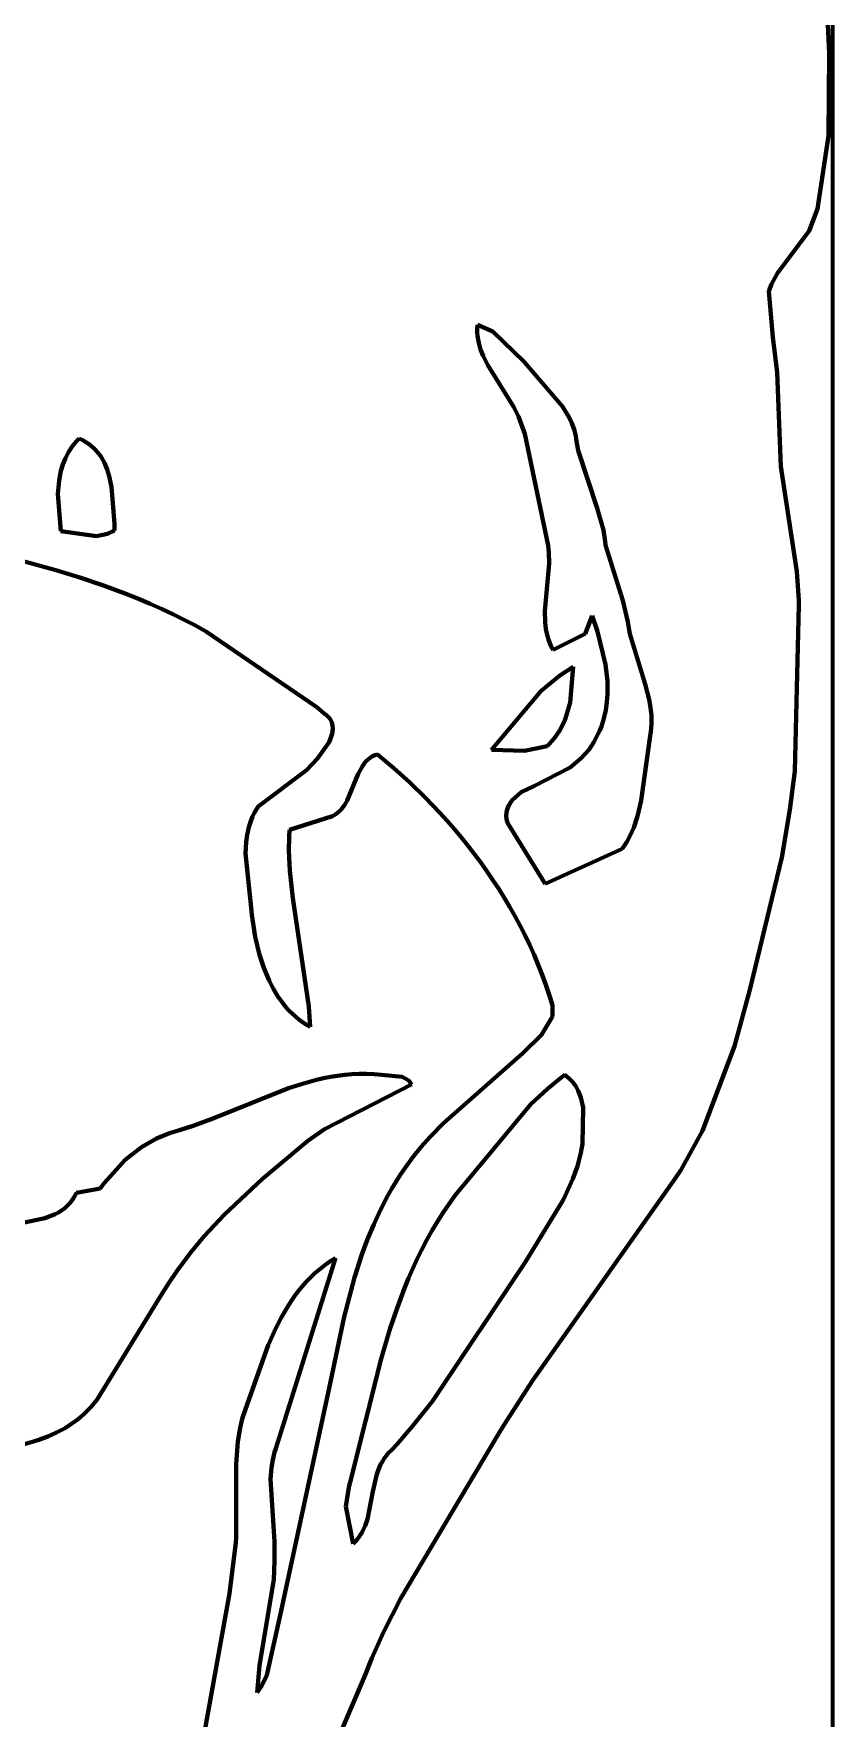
# Model space of a CAD drawing. Header units: millimetres. Extents: x 0 to 10.1, y 0 to 14.2.
# Drawn here: x 8.778 to 10.056, y 5.595 to 8.289 of the extents above; entities that cross this region are included whole.
import ezdxf

# ---------------------------------------------------------------- set-up
doc = ezdxf.new("R2010")
doc.units = ezdxf.units.MM
doc.layers.add('color#010101ff', color=7, linetype='CONTINUOUS', lineweight=100)
doc.layers.add('color#ffffffff', color=7, linetype='CONTINUOUS', lineweight=100)

msp = doc.modelspace()

# ---------------------------------------------------------------- linework, layer by layer
at = {"layer": 'color#010101ff'}
for p, q in [((10.0469, 8.3378), (10.0507, 8.2585)), ((10.0507, 8.2585), (10.0497, 8.1261)), ((10.0497, 8.1261), (10.0321, 8.0093)), ((10.0321, 8.0093), (10.0186, 7.9741)), ((10.0186, 7.9741), (9.9678, 7.9066)), ((9.9678, 7.9066), (9.9584, 7.889)), ((9.9584, 7.889), (9.9543, 7.8775)), ((9.9543, 7.8775), (9.9604, 7.8042)), ((9.4881, 7.8237), (9.4878, 7.8177)), ((9.4878, 7.8177), (9.4879, 7.8118)), ((9.5128, 7.8133), (9.4881, 7.8237)), ((9.5627, 7.7649), (9.5128, 7.8133)), ((9.4879, 7.8118), (9.4884, 7.8061)), ((9.4884, 7.8061), (9.4892, 7.8005)), ((9.4892, 7.8005), (9.4902, 7.795)), ((9.4902, 7.795), (9.4932, 7.7844)), ((9.9604, 7.8042), (9.9673, 7.7474)), ((9.4932, 7.7844), (9.4972, 7.7741)), ((9.4972, 7.7741), (9.5045, 7.7593)), ((9.5045, 7.7593), (9.5465, 7.6923)), ((9.6242, 7.6935), (9.5627, 7.7649)), ((9.9673, 7.7474), (9.9732, 7.5972)), ((9.5465, 7.6923), (9.5536, 7.677)), ((9.6349, 7.6759), (9.6242, 7.6935)), ((9.5536, 7.677), (9.564, 7.6497)), ((9.6392, 7.6666), (9.6349, 7.6759)), ((9.6427, 7.6567), (9.6392, 7.6666)), ((9.6453, 7.6464), (9.6427, 7.6567)), ((8.8401, 7.6292), (8.8341, 7.6201)), ((8.8471, 7.6379), (8.8401, 7.6292)), ((8.8511, 7.6421), (8.8471, 7.6379)), ((8.8568, 7.6394), (8.8511, 7.6421)), ((8.8621, 7.6363), (8.8568, 7.6394)), ((8.867, 7.633), (8.8621, 7.6363)), ((8.8715, 7.6294), (8.867, 7.633)), ((8.8756, 7.6255), (8.8715, 7.6294)), ((8.8794, 7.6214), (8.8756, 7.6255)), ((9.564, 7.6497), (9.6014, 7.4712)), ((9.6461, 7.641), (9.6453, 7.6464)), ((9.6491, 7.6229), (9.6461, 7.641)), ((8.8252, 7.6007), (8.8221, 7.5906)), ((8.8292, 7.6106), (8.8252, 7.6007)), ((8.8341, 7.6201), (8.8292, 7.6106)), ((8.8829, 7.6171), (8.8794, 7.6214)), ((8.8861, 7.6126), (8.8829, 7.6171)), ((8.889, 7.6078), (8.8861, 7.6126)), ((8.8916, 7.6029), (8.889, 7.6078)), ((8.896, 7.5925), (8.8916, 7.6029)), ((9.6795, 7.5306), (9.6491, 7.6229)), ((8.819, 7.5749), (8.8172, 7.5535)), ((8.8221, 7.5906), (8.819, 7.5749)), ((8.8994, 7.5816), (8.896, 7.5925)), ((8.9031, 7.5645), (8.8994, 7.5816)), ((9.9732, 7.5972), (9.9988, 7.4295)), ((8.8172, 7.5535), (8.8221, 7.4937)), ((8.9075, 7.5058), (8.9031, 7.5645)), ((9.6894, 7.4955), (9.6795, 7.5306)), ((8.8221, 7.4937), (8.8788, 7.4858)), ((8.8963, 7.4894), (8.9078, 7.4947)), ((8.9078, 7.4947), (8.9075, 7.5058)), ((9.6924, 7.4775), (9.6894, 7.4955)), ((8.8788, 7.4858), (8.8963, 7.4894)), ((9.6014, 7.4712), (9.6025, 7.4596)), ((9.693, 7.4714), (9.6924, 7.4775)), ((9.7206, 7.3831), (9.693, 7.4714)), ((8.8136, 7.4314), (8.7167, 7.4582)), ((9.6027, 7.4421), (9.5959, 7.3659)), ((9.6025, 7.4596), (9.6027, 7.4421)), ((8.852, 7.4196), (8.8136, 7.4314)), ((8.89, 7.4068), (8.852, 7.4196)), ((9.9988, 7.4295), (10.0022, 7.3833)), ((8.9088, 7.4), (8.89, 7.4068)), ((8.9275, 7.393), (8.9088, 7.4)), ((8.9462, 7.3856), (8.9275, 7.393)), ((8.9646, 7.3778), (8.9462, 7.3856)), ((9.7287, 7.3488), (9.7206, 7.3831)), ((10.0022, 7.3833), (10.0022, 7.3756)), ((8.983, 7.3697), (8.9646, 7.3778)), ((9.0011, 7.3612), (8.983, 7.3697)), ((9.0192, 7.3523), (9.0011, 7.3612)), ((9.5959, 7.3659), (9.5963, 7.3486)), ((9.6601, 7.3298), (9.6716, 7.3585)), ((9.6716, 7.3585), (9.6799, 7.3332)), ((10.0022, 7.3756), (9.9955, 7.1102)), ((9.037, 7.3429), (9.0192, 7.3523)), ((9.0547, 7.3331), (9.037, 7.3429)), ((9.2315, 7.2123), (9.0547, 7.3331)), ((9.5963, 7.3486), (9.5976, 7.3372)), ((9.5976, 7.3372), (9.6001, 7.326)), ((9.609, 7.3039), (9.6601, 7.3298)), ((9.6799, 7.3332), (9.6927, 7.2805)), ((9.7318, 7.3298), (9.7287, 7.3488)), ((9.7565, 7.2494), (9.7318, 7.3298)), ((9.6001, 7.326), (9.6018, 7.3204)), ((9.6018, 7.3204), (9.6038, 7.3148)), ((9.6038, 7.3148), (9.6062, 7.3093)), ((9.6062, 7.3093), (9.609, 7.3039)), ((9.6413, 7.2768), (9.6199, 7.2629)), ((9.6364, 7.2201), (9.6413, 7.2768)), ((9.6927, 7.2805), (9.6958, 7.2538)), ((9.6199, 7.2629), (9.5902, 7.2383)), ((9.6958, 7.2538), (9.6961, 7.2338)), ((9.7628, 7.2246), (9.7565, 7.2494)), ((9.5902, 7.2383), (9.5107, 7.144)), ((9.6284, 7.1928), (9.6364, 7.2201)), ((9.6952, 7.2206), (9.6933, 7.2074)), ((9.6961, 7.2338), (9.6952, 7.2206)), ((9.765, 7.212), (9.7628, 7.2246)), ((9.2435, 7.2019), (9.2315, 7.2123)), ((9.2462, 7.1999), (9.2435, 7.2019)), ((9.2486, 7.1977), (9.2462, 7.1999)), ((9.2507, 7.1955), (9.2486, 7.1977)), ((9.2524, 7.1931), (9.2507, 7.1955)), ((9.255, 7.1883), (9.2524, 7.1931)), ((9.6903, 7.1944), (9.6862, 7.1816)), ((9.6933, 7.2074), (9.6903, 7.1944)), ((9.7662, 7.1992), (9.765, 7.212)), ((9.7663, 7.1863), (9.7662, 7.1992)), ((9.2508, 7.1564), (9.2559, 7.1699)), ((9.2564, 7.1832), (9.255, 7.1883)), ((9.2559, 7.1699), (9.2569, 7.178)), ((9.2569, 7.178), (9.2564, 7.1832)), ((9.6124, 7.1642), (9.6202, 7.1759)), ((9.6202, 7.1759), (9.6284, 7.1928)), ((9.6807, 7.169), (9.6743, 7.1562)), ((9.6836, 7.1752), (9.6807, 7.169)), ((9.6862, 7.1816), (9.6836, 7.1752)), ((9.7498, 7.0633), (9.7641, 7.1666)), ((9.7641, 7.1666), (9.7652, 7.1732)), ((9.7652, 7.1732), (9.7659, 7.1798)), ((9.7659, 7.1798), (9.7663, 7.1863)), ((9.2323, 7.1302), (9.2508, 7.1564)), ((9.5107, 7.144), (9.5633, 7.1426)), ((9.5633, 7.1426), (9.5995, 7.1501)), ((9.5995, 7.1501), (9.603, 7.1535)), ((9.603, 7.1535), (9.6124, 7.1642)), ((9.6665, 7.1447), (9.6542, 7.1309)), ((9.6743, 7.1562), (9.6665, 7.1447)), ((9.2149, 7.1118), (9.2323, 7.1302)), ((9.3035, 7.1171), (9.2976, 7.1056)), ((9.3082, 7.1237), (9.3035, 7.1171)), ((9.3109, 7.1267), (9.3082, 7.1237)), ((9.3137, 7.1294), (9.3109, 7.1267)), ((9.3169, 7.1318), (9.3137, 7.1294)), ((9.3203, 7.1338), (9.3169, 7.1318)), ((9.324, 7.1355), (9.3203, 7.1338)), ((9.328, 7.1369), (9.324, 7.1355)), ((9.3542, 7.1149), (9.328, 7.1369)), ((9.3797, 7.0919), (9.3542, 7.1149)), ((9.6364, 7.1161), (9.5785, 7.086)), ((9.6542, 7.1309), (9.6364, 7.1161)), ((9.1376, 7.0538), (9.2149, 7.1118)), ((9.2976, 7.1056), (9.28, 7.0634)), ((9.4043, 7.0681), (9.3797, 7.0919)), ((9.5785, 7.086), (9.5582, 7.0763)), ((9.9955, 7.1102), (9.9879, 7.0484)), ((9.28, 7.0634), (9.2755, 7.0558)), ((9.4163, 7.0558), (9.4043, 7.0681)), ((9.5436, 7.0637), (9.5377, 7.0548)), ((9.5582, 7.0763), (9.5436, 7.0637)), ((9.7441, 7.0381), (9.7498, 7.0633)), ((9.1223, 7.0203), (9.1261, 7.0318)), ((9.1261, 7.0318), (9.1284, 7.0374)), ((9.1284, 7.0374), (9.1311, 7.043)), ((9.1311, 7.043), (9.1342, 7.0484)), ((9.1342, 7.0484), (9.1376, 7.0538)), ((9.2563, 7.0382), (9.1873, 7.016)), ((9.2602, 7.0404), (9.2563, 7.0382)), ((9.2638, 7.043), (9.2602, 7.0404)), ((9.2671, 7.0458), (9.2638, 7.043)), ((9.2701, 7.0489), (9.2671, 7.0458)), ((9.2755, 7.0558), (9.2701, 7.0489)), ((9.428, 7.0434), (9.4163, 7.0558)), ((9.4396, 7.0307), (9.428, 7.0434)), ((9.5351, 7.0473), (9.5341, 7.0392)), ((9.5341, 7.0392), (9.5345, 7.0334)), ((9.5345, 7.0334), (9.5359, 7.0273)), ((9.5377, 7.0548), (9.5351, 7.0473)), ((9.7381, 7.0198), (9.7441, 7.0381)), ((9.9879, 7.0484), (9.9748, 6.9718)), ((9.118, 6.9965), (9.1197, 7.0085)), ((9.1197, 7.0085), (9.1223, 7.0203)), ((9.1868, 7.0051), (9.1866, 6.9832)), ((9.1873, 7.016), (9.1868, 7.0051)), ((9.4508, 7.0178), (9.4396, 7.0307)), ((9.4619, 7.0047), (9.4508, 7.0178)), ((9.4726, 6.9913), (9.4619, 7.0047)), ((9.5359, 7.0273), (9.5965, 6.93)), ((9.7269, 6.9968), (9.733, 7.0081)), ((9.733, 7.0081), (9.7381, 7.0198)), ((9.1172, 6.9783), (9.118, 6.9965)), ((9.1261, 6.892), (9.1172, 6.9783)), ((9.1866, 6.9832), (9.188, 6.9506)), ((9.4831, 6.9778), (9.4726, 6.9913)), ((9.4934, 6.9641), (9.4831, 6.9778)), ((9.5965, 6.93), (9.7197, 6.9859)), ((9.7197, 6.9859), (9.7235, 6.9913)), ((9.7235, 6.9913), (9.7269, 6.9968)), ((9.5033, 6.9502), (9.4934, 6.9641)), ((9.9748, 6.9718), (9.9239, 6.7601)), ((9.188, 6.9506), (9.1926, 6.9072)), ((9.5129, 6.936), (9.5033, 6.9502)), ((9.5223, 6.9217), (9.5129, 6.936)), ((9.1926, 6.9072), (9.2182, 6.7337)), ((9.5313, 6.9072), (9.5223, 6.9217)), ((9.54, 6.8925), (9.5313, 6.9072)), ((9.1274, 6.8801), (9.1261, 6.892)), ((9.1327, 6.845), (9.1274, 6.8801)), ((9.5484, 6.8776), (9.54, 6.8925)), ((9.5565, 6.8626), (9.5484, 6.8776)), ((9.1395, 6.8165), (9.1327, 6.845)), ((9.5642, 6.8473), (9.5565, 6.8626)), ((9.5716, 6.8319), (9.5642, 6.8473)), ((9.1464, 6.7955), (9.1395, 6.8165)), ((9.5786, 6.8163), (9.5716, 6.8319)), ((9.5853, 6.8005), (9.5786, 6.8163)), ((9.1549, 6.7752), (9.1464, 6.7955)), ((9.5916, 6.7846), (9.5853, 6.8005)), ((9.1615, 6.7623), (9.1549, 6.7752)), ((9.169, 6.7499), (9.1615, 6.7623)), ((9.5975, 6.7685), (9.5916, 6.7846)), ((9.603, 6.7522), (9.5975, 6.7685)), ((9.1774, 6.7383), (9.169, 6.7499)), ((9.1819, 6.7328), (9.1774, 6.7383)), ((9.6081, 6.7358), (9.603, 6.7522)), ((9.6079, 6.7179), (9.6081, 6.7358)), ((9.9239, 6.7601), (9.899, 6.6702)), ((9.1867, 6.7275), (9.1819, 6.7328)), ((9.1917, 6.7224), (9.1867, 6.7275)), ((9.197, 6.7175), (9.1917, 6.7224)), ((9.2025, 6.713), (9.197, 6.7175)), ((9.2082, 6.7087), (9.2025, 6.713)), ((9.2143, 6.7047), (9.2082, 6.7087)), ((9.2182, 6.7337), (9.2206, 6.701)), ((9.5903, 6.6885), (9.6079, 6.7179)), ((9.2206, 6.701), (9.2143, 6.7047)), ((9.5604, 6.6589), (9.5903, 6.6885)), ((9.434, 6.5474), (9.5604, 6.6589)), ((9.899, 6.6702), (9.8482, 6.5351)), ((9.0665, 6.555), (9.1861, 6.6029)), ((9.1861, 6.6029), (9.2082, 6.6101)), ((9.2082, 6.6101), (9.2305, 6.6163)), ((9.2305, 6.6163), (9.2417, 6.6189)), ((9.2417, 6.6189), (9.253, 6.6211)), ((9.3828, 6.6091), (9.2437, 6.5377)), ((9.253, 6.6211), (9.2644, 6.623)), ((9.2644, 6.623), (9.2758, 6.6244)), ((9.2758, 6.6244), (9.2874, 6.6254)), ((9.2874, 6.6254), (9.299, 6.6259)), ((9.299, 6.6259), (9.3107, 6.6259)), ((9.3107, 6.6259), (9.3225, 6.6254)), ((9.3225, 6.6254), (9.3344, 6.6243)), ((9.3344, 6.6243), (9.3675, 6.6211)), ((9.3675, 6.6211), (9.3783, 6.6152)), ((9.3783, 6.6152), (9.3828, 6.6091)), ((9.5999, 6.6018), (9.5737, 6.5773)), ((9.6208, 6.6189), (9.5999, 6.6018)), ((9.628, 6.6244), (9.6208, 6.6189)), ((9.6347, 6.6188), (9.628, 6.6244)), ((9.6404, 6.6127), (9.6347, 6.6188)), ((9.6452, 6.6061), (9.6404, 6.6127)), ((9.6491, 6.5991), (9.6452, 6.6061)), ((9.5737, 6.5773), (9.4531, 6.4323)), ((9.6535, 6.588), (9.6491, 6.5991)), ((9.657, 6.5721), (9.6535, 6.588)), ((9.0337, 6.5429), (9.0665, 6.555)), ((9.412, 6.5249), (9.434, 6.5474)), ((9.6559, 6.5142), (9.657, 6.5721)), ((8.951, 6.5088), (8.9749, 6.5226)), ((8.9749, 6.5226), (8.9954, 6.5311)), ((8.9954, 6.5311), (9.0117, 6.5359)), ((9.0117, 6.5359), (9.0337, 6.5429)), ((9.2437, 6.5377), (9.2171, 6.5187)), ((9.398, 6.5093), (9.412, 6.5249)), ((9.8482, 6.5351), (9.8132, 6.472)), ((8.925, 6.4883), (8.951, 6.5088)), ((9.2171, 6.5187), (9.1442, 6.4579)), ((9.3724, 6.4757), (9.3848, 6.4929)), ((9.3848, 6.4929), (9.398, 6.5093)), ((9.6479, 6.4786), (9.6533, 6.4997)), ((9.6533, 6.4997), (9.6559, 6.5142)), ((8.8912, 6.4514), (8.925, 6.4883)), ((9.365, 6.4649), (9.3724, 6.4757)), ((9.6407, 6.4581), (9.6479, 6.4786)), ((9.8132, 6.472), (9.8044, 6.4585)), ((8.8467, 6.4357), (8.8845, 6.4425)), ((8.8845, 6.4425), (8.8912, 6.4514)), ((9.1442, 6.4579), (9.0836, 6.4009)), ((9.345, 6.4316), (9.3514, 6.4428)), ((9.3514, 6.4428), (9.358, 6.4539)), ((9.358, 6.4539), (9.365, 6.4649)), ((9.8044, 6.4585), (9.5765, 6.1363)), ((9.6257, 6.4251), (9.6407, 6.4581)), ((8.8275, 6.4109), (8.8319, 6.4148)), ((8.8319, 6.4148), (8.8361, 6.4192)), ((8.8361, 6.4192), (8.8399, 6.4242)), ((8.8399, 6.4242), (8.8435, 6.4296)), ((8.8435, 6.4296), (8.8467, 6.4357)), ((9.3331, 6.4087), (9.345, 6.4316)), ((9.443, 6.4184), (9.4333, 6.4042)), ((9.4531, 6.4323), (9.443, 6.4184)), ((9.565, 6.3256), (9.6257, 6.4251)), ((8.7487, 6.3851), (8.7965, 6.3953)), ((8.7965, 6.3953), (8.8076, 6.3993)), ((8.8076, 6.3993), (8.8129, 6.4017)), ((8.8129, 6.4017), (8.818, 6.4044)), ((8.818, 6.4044), (8.8229, 6.4074)), ((8.8229, 6.4074), (8.8275, 6.4109)), ((9.0836, 6.4009), (9.0513, 6.3662)), ((9.3124, 6.3615), (9.3222, 6.3853)), ((9.3222, 6.3853), (9.3331, 6.4087)), ((9.4241, 6.3898), (9.4154, 6.3751)), ((9.4333, 6.4042), (9.4241, 6.3898)), ((9.0513, 6.3662), (9.0285, 6.339)), ((9.3034, 6.3372), (9.3124, 6.3615)), ((9.4071, 6.3603), (9.3993, 6.3452)), ((9.4154, 6.3751), (9.4071, 6.3603)), ((9.0285, 6.339), (9.0072, 6.3105)), ((9.2609, 6.3315), (9.1655, 6.027)), ((9.2522, 6.3259), (9.2609, 6.3315)), ((9.2915, 6.3003), (9.3034, 6.3372)), ((9.3993, 6.3452), (9.3918, 6.33)), ((9.0072, 6.3105), (8.9938, 6.2909)), ((9.2211, 6.3005), (9.2283, 6.3073)), ((9.2283, 6.3073), (9.2359, 6.3138)), ((9.2359, 6.3138), (9.2438, 6.32)), ((9.2438, 6.32), (9.2522, 6.3259)), ((9.3847, 6.3146), (9.3779, 6.299)), ((9.3918, 6.33), (9.3847, 6.3146)), ((9.416, 6.1024), (9.565, 6.3256)), ((8.9938, 6.2909), (8.9813, 6.2706)), ((9.1956, 6.2705), (9.2015, 6.2784)), ((9.2015, 6.2784), (9.2077, 6.286)), ((9.2077, 6.286), (9.2142, 6.2934)), ((9.2142, 6.2934), (9.2211, 6.3005)), ((9.2748, 6.2376), (9.2915, 6.3003)), ((9.3715, 6.2833), (9.3653, 6.2674)), ((9.3779, 6.299), (9.3715, 6.2833)), ((8.9813, 6.2706), (8.8797, 6.1054)), ((9.1747, 6.2371), (9.1846, 6.2542)), ((9.1846, 6.2542), (9.19, 6.2625)), ((9.19, 6.2625), (9.1956, 6.2705)), ((9.3595, 6.2515), (9.3486, 6.2191)), ((9.3653, 6.2674), (9.3595, 6.2515)), ((9.1656, 6.2194), (9.1747, 6.2371)), ((9.2512, 6.1236), (9.2748, 6.2376)), ((9.1535, 6.1919), (9.1656, 6.2194)), ((9.3486, 6.2191), (9.3339, 6.17)), ((9.1166, 6.0883), (9.1535, 6.1919)), ((9.3339, 6.17), (9.2842, 5.9711)), ((9.1734, 5.7624), (9.2512, 6.1236)), ((9.5765, 6.1363), (9.5302, 6.0641)), ((8.8699, 6.0931), (8.8646, 6.0875)), ((8.8749, 6.0991), (8.8699, 6.0931)), ((8.8797, 6.1054), (8.8749, 6.0991)), ((9.3843, 6.0624), (9.416, 6.1024)), ((8.8413, 6.0678), (8.8286, 6.0596)), ((8.8475, 6.0723), (8.8413, 6.0678)), ((8.8534, 6.077), (8.8475, 6.0723)), ((8.8591, 6.0821), (8.8534, 6.077)), ((8.8646, 6.0875), (8.8591, 6.0821)), ((9.1085, 6.0599), (9.112, 6.0742)), ((9.112, 6.0742), (9.1166, 6.0883)), ((9.3591, 6.0334), (9.3843, 6.0624)), ((9.5302, 6.0641), (9.5214, 6.0494)), ((8.7868, 6.0407), (8.757, 6.0319)), ((8.8012, 6.0461), (8.7868, 6.0407)), ((8.8151, 6.0524), (8.8012, 6.0461)), ((8.8286, 6.0596), (8.8151, 6.0524)), ((9.1024, 6.0018), (9.1049, 6.0383)), ((9.1049, 6.0383), (9.1085, 6.0599)), ((9.5214, 6.0494), (9.3655, 5.7876)), ((9.1607, 6.0087), (9.1587, 5.9964)), ((9.1636, 6.0209), (9.1607, 6.0087)), ((9.1655, 6.027), (9.1636, 6.0209)), ((9.336, 6.006), (9.339, 6.0108)), ((9.339, 6.0108), (9.3423, 6.0154)), ((9.3423, 6.0154), (9.3461, 6.0198)), ((9.3461, 6.0198), (9.3504, 6.024)), ((9.3504, 6.024), (9.3591, 6.0334)), ((9.1021, 5.8839), (9.1024, 6.0018)), ((9.1587, 5.9964), (9.1573, 5.9779)), ((9.3209, 5.9581), (9.3272, 5.9856)), ((9.3272, 5.9856), (9.331, 5.9961)), ((9.331, 5.9961), (9.3333, 6.0011)), ((9.3333, 6.0011), (9.336, 6.006)), ((9.1573, 5.9779), (9.1638, 5.8781)), ((9.2831, 5.9678), (9.2777, 5.9343)), ((9.2842, 5.9711), (9.2831, 5.9678)), ((9.312, 5.9136), (9.3209, 5.9581)), ((9.2777, 5.9343), (9.2896, 5.8746)), ((9.3061, 5.8979), (9.3083, 5.903)), ((9.3083, 5.903), (9.312, 5.9136)), ((9.0918, 5.7951), (9.1015, 5.8767)), ((9.1015, 5.8767), (9.1021, 5.8839)), ((9.1638, 5.8781), (9.1636, 5.8469)), ((9.2896, 5.8746), (9.2937, 5.8789)), ((9.2937, 5.8789), (9.2974, 5.8834)), ((9.2974, 5.8834), (9.3007, 5.8881)), ((9.3007, 5.8881), (9.3036, 5.8929)), ((9.3036, 5.8929), (9.3061, 5.8979)), ((9.1636, 5.8469), (9.1624, 5.8175)), ((9.046, 5.5409), (9.0918, 5.7951)), ((9.1624, 5.8175), (9.1397, 5.6801)), ((9.3655, 5.7876), (9.3381, 5.7331)), ((9.1511, 5.6644), (9.1734, 5.7624)), ((9.3381, 5.7331), (9.3194, 5.6915)), ((9.3194, 5.6915), (9.3078, 5.6632)), ((9.1397, 5.6801), (9.1356, 5.6364)), ((9.1432, 5.648), (9.1511, 5.6644)), ((9.3078, 5.6632), (9.2255, 5.4699)), ((9.1356, 5.6364), (9.1432, 5.648))]:
    msp.add_line(p, q, dxfattribs=at)
at = {"layer": 'color#ffffffff'}
for p, q in [((10.0556, 14.2222), (10.0556, 0)), ((10.0507, 8.2585), (10.0469, 8.3378)), ((10.0497, 8.1261), (10.0507, 8.2585)), ((10.0321, 8.0093), (10.0497, 8.1261)), ((10.0186, 7.9741), (10.0321, 8.0093)), ((9.9678, 7.9066), (10.0186, 7.9741)), ((9.9584, 7.889), (9.9678, 7.9066)), ((9.9543, 7.8775), (9.9584, 7.889)), ((9.9604, 7.8042), (9.9543, 7.8775)), ((9.4878, 7.8177), (9.4881, 7.8237)), ((9.4879, 7.8118), (9.4878, 7.8177)), ((9.4881, 7.8237), (9.5128, 7.8133)), ((9.5128, 7.8133), (9.5627, 7.7649)), ((9.4884, 7.8061), (9.4879, 7.8118)), ((9.4892, 7.8005), (9.4884, 7.8061)), ((9.4902, 7.795), (9.4892, 7.8005)), ((9.4932, 7.7844), (9.4902, 7.795)), ((9.9673, 7.7474), (9.9604, 7.8042)), ((9.4972, 7.7741), (9.4932, 7.7844)), ((9.5045, 7.7593), (9.4972, 7.7741)), ((9.5465, 7.6923), (9.5045, 7.7593)), ((9.5627, 7.7649), (9.6242, 7.6935)), ((9.9732, 7.5972), (9.9673, 7.7474)), ((9.5536, 7.677), (9.5465, 7.6923)), ((9.6242, 7.6935), (9.6349, 7.6759)), ((9.564, 7.6497), (9.5536, 7.677)), ((9.6349, 7.6759), (9.6392, 7.6666)), ((9.6392, 7.6666), (9.6427, 7.6567)), ((9.6427, 7.6567), (9.6453, 7.6464)), ((8.8341, 7.6201), (8.8401, 7.6292)), ((8.8401, 7.6292), (8.8471, 7.6379)), ((8.8471, 7.6379), (8.8511, 7.6421)), ((8.8511, 7.6421), (8.8568, 7.6394)), ((8.8568, 7.6394), (8.8621, 7.6363)), ((8.8621, 7.6363), (8.867, 7.633)), ((8.867, 7.633), (8.8715, 7.6294)), ((8.8715, 7.6294), (8.8756, 7.6255)), ((8.8756, 7.6255), (8.8794, 7.6214)), ((9.6014, 7.4712), (9.564, 7.6497)), ((9.6453, 7.6464), (9.6461, 7.641)), ((9.6461, 7.641), (9.6491, 7.6229)), ((8.8221, 7.5906), (8.8252, 7.6007)), ((8.8252, 7.6007), (8.8292, 7.6106)), ((8.8292, 7.6106), (8.8341, 7.6201)), ((8.8794, 7.6214), (8.8829, 7.6171)), ((8.8829, 7.6171), (8.8861, 7.6126)), ((8.8861, 7.6126), (8.889, 7.6078)), ((8.889, 7.6078), (8.8916, 7.6029)), ((8.8916, 7.6029), (8.896, 7.5925)), ((9.6491, 7.6229), (9.6795, 7.5306)), ((8.8172, 7.5535), (8.819, 7.5749)), ((8.819, 7.5749), (8.8221, 7.5906)), ((8.896, 7.5925), (8.8994, 7.5816)), ((8.8994, 7.5816), (8.9031, 7.5645)), ((9.9988, 7.4295), (9.9732, 7.5972)), ((8.8221, 7.4937), (8.8172, 7.5535)), ((8.9031, 7.5645), (8.9075, 7.5058)), ((9.6795, 7.5306), (9.6894, 7.4955)), ((8.8788, 7.4858), (8.8221, 7.4937)), ((8.9078, 7.4947), (8.8963, 7.4894)), ((8.9075, 7.5058), (8.9078, 7.4947)), ((9.6894, 7.4955), (9.6924, 7.4775)), ((8.8963, 7.4894), (8.8788, 7.4858)), ((9.6025, 7.4596), (9.6014, 7.4712)), ((9.6924, 7.4775), (9.693, 7.4714)), ((9.693, 7.4714), (9.7206, 7.3831)), ((8.7167, 7.4582), (8.8136, 7.4314)), ((9.5959, 7.3659), (9.6027, 7.4421)), ((9.6027, 7.4421), (9.6025, 7.4596)), ((8.8136, 7.4314), (8.852, 7.4196)), ((8.852, 7.4196), (8.89, 7.4068)), ((10.0022, 7.3833), (9.9988, 7.4295)), ((8.89, 7.4068), (8.9088, 7.4)), ((8.9088, 7.4), (8.9275, 7.393)), ((8.9275, 7.393), (8.9462, 7.3856)), ((8.9462, 7.3856), (8.9646, 7.3778)), ((9.7206, 7.3831), (9.7287, 7.3488)), ((10.0022, 7.3756), (10.0022, 7.3833)), ((8.9646, 7.3778), (8.983, 7.3697)), ((8.983, 7.3697), (9.0011, 7.3612)), ((9.0011, 7.3612), (9.0192, 7.3523)), ((9.5963, 7.3486), (9.5959, 7.3659)), ((9.6716, 7.3585), (9.6601, 7.3298)), ((9.6799, 7.3332), (9.6716, 7.3585)), ((9.9955, 7.1102), (10.0022, 7.3756)), ((9.0192, 7.3523), (9.037, 7.3429)), ((9.037, 7.3429), (9.0547, 7.3331)), ((9.0547, 7.3331), (9.2315, 7.2123)), ((9.5976, 7.3372), (9.5963, 7.3486)), ((9.6001, 7.326), (9.5976, 7.3372)), ((9.6601, 7.3298), (9.609, 7.3039)), ((9.6927, 7.2805), (9.6799, 7.3332)), ((9.7287, 7.3488), (9.7318, 7.3298)), ((9.7318, 7.3298), (9.7565, 7.2494)), ((9.6018, 7.3204), (9.6001, 7.326)), ((9.6038, 7.3148), (9.6018, 7.3204)), ((9.6062, 7.3093), (9.6038, 7.3148)), ((9.609, 7.3039), (9.6062, 7.3093)), ((9.6199, 7.2629), (9.6413, 7.2768)), ((9.6413, 7.2768), (9.6364, 7.2201)), ((9.6958, 7.2538), (9.6927, 7.2805)), ((9.5902, 7.2383), (9.6199, 7.2629)), ((9.6961, 7.2338), (9.6958, 7.2538)), ((9.7565, 7.2494), (9.7628, 7.2246)), ((9.5107, 7.144), (9.5902, 7.2383)), ((9.6364, 7.2201), (9.6284, 7.1928)), ((9.6933, 7.2074), (9.6952, 7.2206)), ((9.6952, 7.2206), (9.6961, 7.2338)), ((9.7628, 7.2246), (9.765, 7.212)), ((9.2315, 7.2123), (9.2435, 7.2019)), ((9.2435, 7.2019), (9.2462, 7.1999)), ((9.2462, 7.1999), (9.2486, 7.1977)), ((9.2486, 7.1977), (9.2507, 7.1955)), ((9.2507, 7.1955), (9.2524, 7.1931)), ((9.2524, 7.1931), (9.255, 7.1883)), ((9.6862, 7.1816), (9.6903, 7.1944)), ((9.6903, 7.1944), (9.6933, 7.2074)), ((9.765, 7.212), (9.7662, 7.1992)), ((9.7662, 7.1992), (9.7663, 7.1863)), ((9.2559, 7.1699), (9.2508, 7.1564)), ((9.255, 7.1883), (9.2564, 7.1832)), ((9.2569, 7.178), (9.2559, 7.1699)), ((9.2564, 7.1832), (9.2569, 7.178)), ((9.6202, 7.1759), (9.6124, 7.1642)), ((9.6284, 7.1928), (9.6202, 7.1759)), ((9.6743, 7.1562), (9.6807, 7.169)), ((9.6807, 7.169), (9.6836, 7.1752)), ((9.6836, 7.1752), (9.6862, 7.1816)), ((9.7641, 7.1666), (9.7498, 7.0633)), ((9.7652, 7.1732), (9.7641, 7.1666)), ((9.7659, 7.1798), (9.7652, 7.1732)), ((9.7663, 7.1863), (9.7659, 7.1798)), ((9.2508, 7.1564), (9.2323, 7.1302)), ((9.5633, 7.1426), (9.5107, 7.144)), ((9.5995, 7.1501), (9.5633, 7.1426)), ((9.603, 7.1535), (9.5995, 7.1501)), ((9.6124, 7.1642), (9.603, 7.1535)), ((9.6542, 7.1309), (9.6665, 7.1447)), ((9.6665, 7.1447), (9.6743, 7.1562)), ((9.2323, 7.1302), (9.2149, 7.1118)), ((9.2976, 7.1056), (9.3035, 7.1171)), ((9.3035, 7.1171), (9.3082, 7.1237)), ((9.3082, 7.1237), (9.3109, 7.1267)), ((9.3109, 7.1267), (9.3137, 7.1294)), ((9.3137, 7.1294), (9.3169, 7.1318)), ((9.3169, 7.1318), (9.3203, 7.1338)), ((9.3203, 7.1338), (9.324, 7.1355)), ((9.324, 7.1355), (9.328, 7.1369)), ((9.328, 7.1369), (9.3542, 7.1149)), ((9.3542, 7.1149), (9.3797, 7.0919)), ((9.5785, 7.086), (9.6364, 7.1161)), ((9.6364, 7.1161), (9.6542, 7.1309)), ((9.2149, 7.1118), (9.1376, 7.0538)), ((9.28, 7.0634), (9.2976, 7.1056)), ((9.3797, 7.0919), (9.4043, 7.0681)), ((9.5582, 7.0763), (9.5785, 7.086)), ((9.9879, 7.0484), (9.9955, 7.1102)), ((9.2755, 7.0558), (9.28, 7.0634)), ((9.4043, 7.0681), (9.4163, 7.0558)), ((9.5377, 7.0548), (9.5436, 7.0637)), ((9.5436, 7.0637), (9.5582, 7.0763)), ((9.7498, 7.0633), (9.7441, 7.0381)), ((9.1261, 7.0318), (9.1223, 7.0203)), ((9.1284, 7.0374), (9.1261, 7.0318)), ((9.1311, 7.043), (9.1284, 7.0374)), ((9.1342, 7.0484), (9.1311, 7.043)), ((9.1376, 7.0538), (9.1342, 7.0484)), ((9.1873, 7.016), (9.2563, 7.0382)), ((9.2563, 7.0382), (9.2602, 7.0404)), ((9.2602, 7.0404), (9.2638, 7.043)), ((9.2638, 7.043), (9.2671, 7.0458)), ((9.2671, 7.0458), (9.2701, 7.0489)), ((9.2701, 7.0489), (9.2755, 7.0558)), ((9.4163, 7.0558), (9.428, 7.0434)), ((9.428, 7.0434), (9.4396, 7.0307)), ((9.5341, 7.0392), (9.5351, 7.0473)), ((9.5345, 7.0334), (9.5341, 7.0392)), ((9.5359, 7.0273), (9.5345, 7.0334)), ((9.5351, 7.0473), (9.5377, 7.0548)), ((9.7441, 7.0381), (9.7381, 7.0198)), ((9.9748, 6.9718), (9.9879, 7.0484)), ((9.1197, 7.0085), (9.118, 6.9965)), ((9.1223, 7.0203), (9.1197, 7.0085)), ((9.1866, 6.9832), (9.1868, 7.0051)), ((9.1868, 7.0051), (9.1873, 7.016)), ((9.4396, 7.0307), (9.4508, 7.0178)), ((9.4508, 7.0178), (9.4619, 7.0047)), ((9.4619, 7.0047), (9.4726, 6.9913)), ((9.5965, 6.93), (9.5359, 7.0273)), ((9.733, 7.0081), (9.7269, 6.9968)), ((9.7381, 7.0198), (9.733, 7.0081)), ((9.118, 6.9965), (9.1172, 6.9783)), ((9.1172, 6.9783), (9.1261, 6.892)), ((9.188, 6.9506), (9.1866, 6.9832)), ((9.4726, 6.9913), (9.4831, 6.9778)), ((9.4831, 6.9778), (9.4934, 6.9641)), ((9.7197, 6.9859), (9.5965, 6.93)), ((9.7235, 6.9913), (9.7197, 6.9859)), ((9.7269, 6.9968), (9.7235, 6.9913)), ((9.4934, 6.9641), (9.5033, 6.9502)), ((9.9239, 6.7601), (9.9748, 6.9718)), ((9.1926, 6.9072), (9.188, 6.9506)), ((9.5033, 6.9502), (9.5129, 6.936)), ((9.5129, 6.936), (9.5223, 6.9217)), ((9.2182, 6.7337), (9.1926, 6.9072)), ((9.5223, 6.9217), (9.5313, 6.9072)), ((9.5313, 6.9072), (9.54, 6.8925)), ((9.1261, 6.892), (9.1274, 6.8801)), ((9.1274, 6.8801), (9.1327, 6.845)), ((9.54, 6.8925), (9.5484, 6.8776)), ((9.5484, 6.8776), (9.5565, 6.8626)), ((9.1327, 6.845), (9.1395, 6.8165)), ((9.5565, 6.8626), (9.5642, 6.8473)), ((9.5642, 6.8473), (9.5716, 6.8319)), ((9.1395, 6.8165), (9.1464, 6.7955)), ((9.5716, 6.8319), (9.5786, 6.8163)), ((9.5786, 6.8163), (9.5853, 6.8005)), ((9.1464, 6.7955), (9.1549, 6.7752)), ((9.5853, 6.8005), (9.5916, 6.7846)), ((9.1549, 6.7752), (9.1615, 6.7623)), ((9.1615, 6.7623), (9.169, 6.7499)), ((9.5916, 6.7846), (9.5975, 6.7685)), ((9.5975, 6.7685), (9.603, 6.7522)), ((9.169, 6.7499), (9.1774, 6.7383)), ((9.1774, 6.7383), (9.1819, 6.7328)), ((9.603, 6.7522), (9.6081, 6.7358)), ((9.6081, 6.7358), (9.6079, 6.7179)), ((9.899, 6.6702), (9.9239, 6.7601)), ((9.1819, 6.7328), (9.1867, 6.7275)), ((9.1867, 6.7275), (9.1917, 6.7224)), ((9.1917, 6.7224), (9.197, 6.7175)), ((9.197, 6.7175), (9.2025, 6.713)), ((9.2025, 6.713), (9.2082, 6.7087)), ((9.2082, 6.7087), (9.2143, 6.7047)), ((9.2206, 6.701), (9.2182, 6.7337)), ((9.6079, 6.7179), (9.5903, 6.6885)), ((9.2143, 6.7047), (9.2206, 6.701)), ((9.5903, 6.6885), (9.5604, 6.6589)), ((9.5604, 6.6589), (9.434, 6.5474)), ((9.8482, 6.5351), (9.899, 6.6702)), ((9.1861, 6.6029), (9.0665, 6.555)), ((9.2082, 6.6101), (9.1861, 6.6029)), ((9.2305, 6.6163), (9.2082, 6.6101)), ((9.2417, 6.6189), (9.2305, 6.6163)), ((9.253, 6.6211), (9.2417, 6.6189)), ((9.2437, 6.5377), (9.3828, 6.6091)), ((9.2644, 6.623), (9.253, 6.6211)), ((9.2758, 6.6244), (9.2644, 6.623)), ((9.2874, 6.6254), (9.2758, 6.6244)), ((9.299, 6.6259), (9.2874, 6.6254)), ((9.3107, 6.6259), (9.299, 6.6259)), ((9.3225, 6.6254), (9.3107, 6.6259)), ((9.3344, 6.6243), (9.3225, 6.6254)), ((9.3675, 6.6211), (9.3344, 6.6243)), ((9.3783, 6.6152), (9.3675, 6.6211)), ((9.3828, 6.6091), (9.3783, 6.6152)), ((9.5737, 6.5773), (9.5999, 6.6018)), ((9.5999, 6.6018), (9.6208, 6.6189)), ((9.6208, 6.6189), (9.628, 6.6244)), ((9.628, 6.6244), (9.6347, 6.6188)), ((9.6347, 6.6188), (9.6404, 6.6127)), ((9.6404, 6.6127), (9.6452, 6.6061)), ((9.6452, 6.6061), (9.6491, 6.5991)), ((9.4531, 6.4323), (9.5737, 6.5773)), ((9.6491, 6.5991), (9.6535, 6.588)), ((9.6535, 6.588), (9.657, 6.5721)), ((9.0665, 6.555), (9.0337, 6.5429)), ((9.434, 6.5474), (9.412, 6.5249)), ((9.657, 6.5721), (9.6559, 6.5142)), ((8.9749, 6.5226), (8.951, 6.5088)), ((8.9954, 6.5311), (8.9749, 6.5226)), ((9.0117, 6.5359), (8.9954, 6.5311)), ((9.0337, 6.5429), (9.0117, 6.5359)), ((9.2171, 6.5187), (9.2437, 6.5377)), ((9.412, 6.5249), (9.398, 6.5093)), ((9.8132, 6.472), (9.8482, 6.5351)), ((8.951, 6.5088), (8.925, 6.4883)), ((9.1442, 6.4579), (9.2171, 6.5187)), ((9.3848, 6.4929), (9.3724, 6.4757)), ((9.398, 6.5093), (9.3848, 6.4929)), ((9.6533, 6.4997), (9.6479, 6.4786)), ((9.6559, 6.5142), (9.6533, 6.4997)), ((8.925, 6.4883), (8.8912, 6.4514)), ((9.3724, 6.4757), (9.365, 6.4649)), ((9.6479, 6.4786), (9.6407, 6.4581)), ((9.8044, 6.4585), (9.8132, 6.472)), ((8.8845, 6.4425), (8.8467, 6.4357)), ((8.8912, 6.4514), (8.8845, 6.4425)), ((9.0836, 6.4009), (9.1442, 6.4579)), ((9.3514, 6.4428), (9.345, 6.4316)), ((9.358, 6.4539), (9.3514, 6.4428)), ((9.365, 6.4649), (9.358, 6.4539)), ((9.5765, 6.1363), (9.8044, 6.4585)), ((9.6407, 6.4581), (9.6257, 6.4251)), ((8.8319, 6.4148), (8.8275, 6.4109)), ((8.8361, 6.4192), (8.8319, 6.4148)), ((8.8399, 6.4242), (8.8361, 6.4192)), ((8.8435, 6.4296), (8.8399, 6.4242)), ((8.8467, 6.4357), (8.8435, 6.4296)), ((9.345, 6.4316), (9.3331, 6.4087)), ((9.4333, 6.4042), (9.443, 6.4184)), ((9.443, 6.4184), (9.4531, 6.4323)), ((9.6257, 6.4251), (9.565, 6.3256)), ((8.7965, 6.3953), (8.7487, 6.3851)), ((8.8076, 6.3993), (8.7965, 6.3953)), ((8.8129, 6.4017), (8.8076, 6.3993)), ((8.818, 6.4044), (8.8129, 6.4017)), ((8.8229, 6.4074), (8.818, 6.4044)), ((8.8275, 6.4109), (8.8229, 6.4074)), ((9.0513, 6.3662), (9.0836, 6.4009)), ((9.3222, 6.3853), (9.3124, 6.3615)), ((9.3331, 6.4087), (9.3222, 6.3853)), ((9.4154, 6.3751), (9.4241, 6.3898)), ((9.4241, 6.3898), (9.4333, 6.4042)), ((9.0285, 6.339), (9.0513, 6.3662)), ((9.3124, 6.3615), (9.3034, 6.3372)), ((9.3993, 6.3452), (9.4071, 6.3603)), ((9.4071, 6.3603), (9.4154, 6.3751)), ((9.0072, 6.3105), (9.0285, 6.339)), ((9.1655, 6.027), (9.2609, 6.3315)), ((9.2609, 6.3315), (9.2522, 6.3259)), ((9.3034, 6.3372), (9.2915, 6.3003)), ((9.3918, 6.33), (9.3993, 6.3452)), ((8.9938, 6.2909), (9.0072, 6.3105)), ((9.2283, 6.3073), (9.2211, 6.3005)), ((9.2359, 6.3138), (9.2283, 6.3073)), ((9.2438, 6.32), (9.2359, 6.3138)), ((9.2522, 6.3259), (9.2438, 6.32)), ((9.3779, 6.299), (9.3847, 6.3146)), ((9.3847, 6.3146), (9.3918, 6.33)), ((9.565, 6.3256), (9.416, 6.1024)), ((8.9813, 6.2706), (8.9938, 6.2909)), ((9.2015, 6.2784), (9.1956, 6.2705)), ((9.2077, 6.286), (9.2015, 6.2784)), ((9.2142, 6.2934), (9.2077, 6.286)), ((9.2211, 6.3005), (9.2142, 6.2934)), ((9.2915, 6.3003), (9.2748, 6.2376)), ((9.3653, 6.2674), (9.3715, 6.2833)), ((9.3715, 6.2833), (9.3779, 6.299)), ((8.8797, 6.1054), (8.9813, 6.2706)), ((9.1846, 6.2542), (9.1747, 6.2371)), ((9.19, 6.2625), (9.1846, 6.2542)), ((9.1956, 6.2705), (9.19, 6.2625)), ((9.3486, 6.2191), (9.3595, 6.2515)), ((9.3595, 6.2515), (9.3653, 6.2674)), ((9.1747, 6.2371), (9.1656, 6.2194)), ((9.2748, 6.2376), (9.2512, 6.1236)), ((9.1656, 6.2194), (9.1535, 6.1919)), ((9.3339, 6.17), (9.3486, 6.2191)), ((9.1535, 6.1919), (9.1166, 6.0883)), ((9.2842, 5.9711), (9.3339, 6.17)), ((9.2512, 6.1236), (9.1734, 5.7624)), ((9.5302, 6.0641), (9.5765, 6.1363)), ((8.8646, 6.0875), (8.8699, 6.0931)), ((8.8699, 6.0931), (8.8749, 6.0991)), ((8.8749, 6.0991), (8.8797, 6.1054)), ((9.416, 6.1024), (9.3843, 6.0624)), ((8.8286, 6.0596), (8.8413, 6.0678)), ((8.8413, 6.0678), (8.8475, 6.0723)), ((8.8475, 6.0723), (8.8534, 6.077)), ((8.8534, 6.077), (8.8591, 6.0821)), ((8.8591, 6.0821), (8.8646, 6.0875)), ((9.112, 6.0742), (9.1085, 6.0599)), ((9.1166, 6.0883), (9.112, 6.0742)), ((9.3843, 6.0624), (9.3591, 6.0334)), ((9.5214, 6.0494), (9.5302, 6.0641)), ((8.757, 6.0319), (8.7868, 6.0407)), ((8.7868, 6.0407), (8.8012, 6.0461)), ((8.8012, 6.0461), (8.8151, 6.0524)), ((8.8151, 6.0524), (8.8286, 6.0596)), ((9.1049, 6.0383), (9.1024, 6.0018)), ((9.1085, 6.0599), (9.1049, 6.0383)), ((9.3655, 5.7876), (9.5214, 6.0494)), ((9.1587, 5.9964), (9.1607, 6.0087)), ((9.1607, 6.0087), (9.1636, 6.0209)), ((9.1636, 6.0209), (9.1655, 6.027)), ((9.339, 6.0108), (9.336, 6.006)), ((9.3423, 6.0154), (9.339, 6.0108)), ((9.3461, 6.0198), (9.3423, 6.0154)), ((9.3504, 6.024), (9.3461, 6.0198)), ((9.3591, 6.0334), (9.3504, 6.024)), ((9.1024, 6.0018), (9.1021, 5.8839)), ((9.1573, 5.9779), (9.1587, 5.9964)), ((9.3272, 5.9856), (9.3209, 5.9581)), ((9.331, 5.9961), (9.3272, 5.9856)), ((9.3333, 6.0011), (9.331, 5.9961)), ((9.336, 6.006), (9.3333, 6.0011)), ((9.1638, 5.8781), (9.1573, 5.9779)), ((9.2777, 5.9343), (9.2831, 5.9678)), ((9.2831, 5.9678), (9.2842, 5.9711)), ((9.3209, 5.9581), (9.312, 5.9136)), ((9.2896, 5.8746), (9.2777, 5.9343)), ((9.3083, 5.903), (9.3061, 5.8979)), ((9.312, 5.9136), (9.3083, 5.903)), ((9.1015, 5.8767), (9.0918, 5.7951)), ((9.1021, 5.8839), (9.1015, 5.8767)), ((9.1636, 5.8469), (9.1638, 5.8781)), ((9.2937, 5.8789), (9.2896, 5.8746)), ((9.2974, 5.8834), (9.2937, 5.8789)), ((9.3007, 5.8881), (9.2974, 5.8834)), ((9.3036, 5.8929), (9.3007, 5.8881)), ((9.3061, 5.8979), (9.3036, 5.8929)), ((9.1624, 5.8175), (9.1636, 5.8469)), ((9.0918, 5.7951), (9.046, 5.5409)), ((9.1397, 5.6801), (9.1624, 5.8175)), ((9.3381, 5.7331), (9.3655, 5.7876)), ((9.1734, 5.7624), (9.1511, 5.6644)), ((9.3194, 5.6915), (9.3381, 5.7331)), ((9.3078, 5.6632), (9.3194, 5.6915)), ((9.1356, 5.6364), (9.1397, 5.6801)), ((9.1511, 5.6644), (9.1432, 5.648)), ((9.2255, 5.4699), (9.3078, 5.6632)), ((9.1432, 5.648), (9.1356, 5.6364))]:
    msp.add_line(p, q, dxfattribs=at)

doc.saveas('drawing.dxf')
